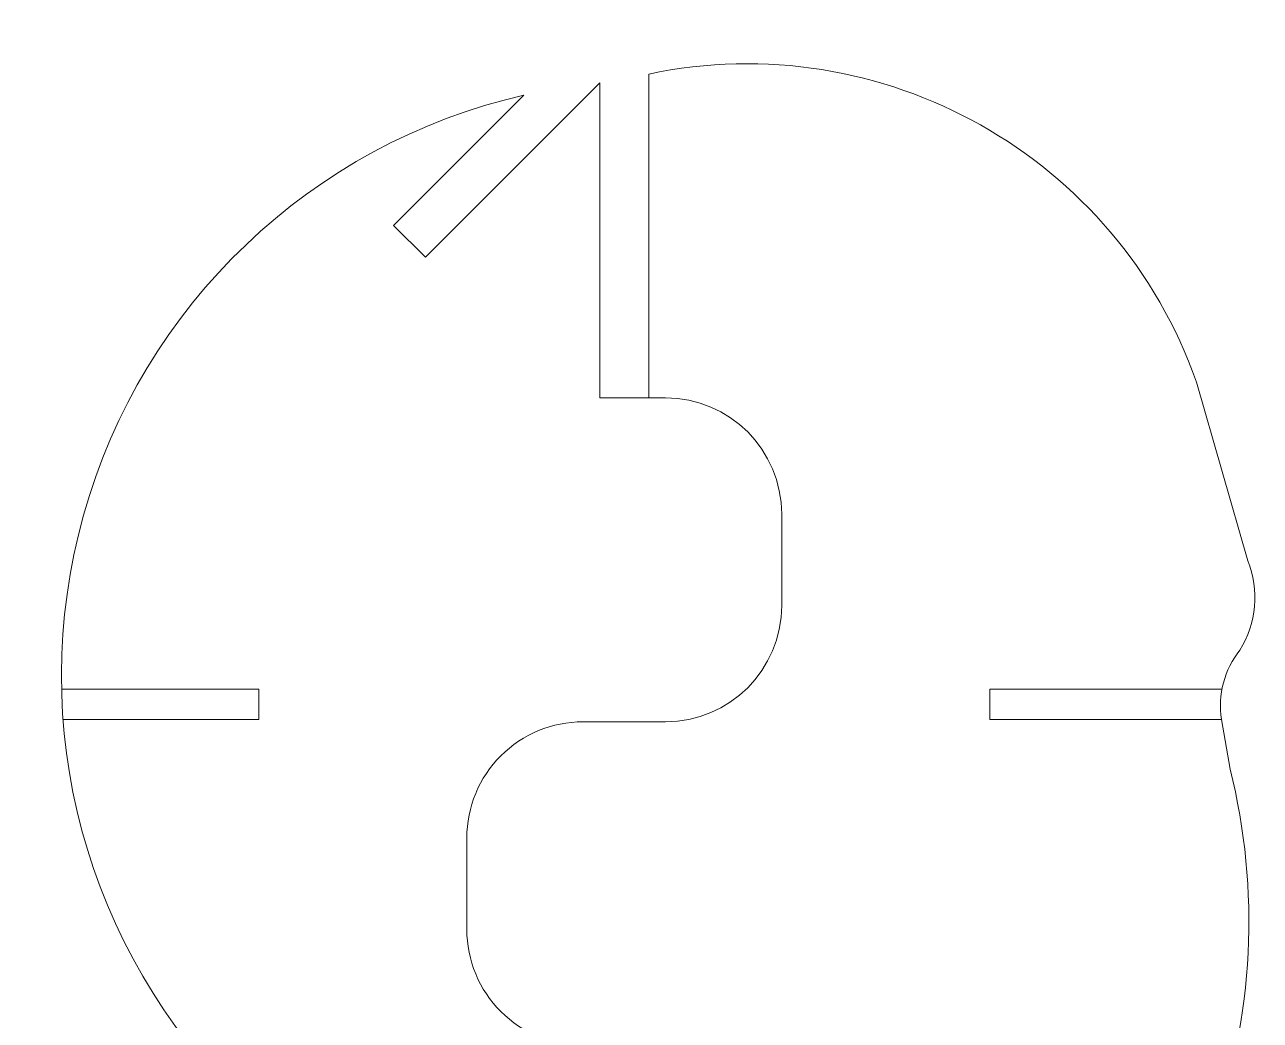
# Model space of a CAD drawing. Header units: millimetres. Extents: x 570 to 650.8, y -8.3 to 42.9.
# Drawn here: x 580.57 to 586.72, y 37.18 to 42.14 of the extents above; entities that cross this region are included whole.
import ezdxf

# ---------------------------------------------------------------- set-up
doc = ezdxf.new("R2010")
doc.units = ezdxf.units.MM
doc.header["$MEASUREMENT"] = 0
doc.layers.add('Layer 1', color=7, linetype='Continuous')

msp = doc.modelspace()

# ---------------------------------------------------------------- linework, layer by layer
at = {"layer": 'Layer 1', "color": 4, "lineweight": 9}
for points in [[(586.40317, 40.36148), (586.00761, 41.48533), (584.84036, 42.14184), (583.67456, 41.89619)], [(583.67457, 41.89621), (583.67457, 41.89621), (583.67457, 40.28238), (583.67457, 40.28238)], [(583.67457, 41.89621), (583.67457, 41.89621), (583.67457, 40.28238), (583.67457, 40.28238)], [(583.67457, 41.89621), (583.67457, 41.89621), (583.67457, 40.28238), (583.67457, 40.28238)], [(583.67457, 41.89621), (583.67457, 41.89621), (583.67457, 40.28238), (583.67457, 40.28238)], [(583.67457, 41.89621), (583.67457, 41.89621), (583.67457, 40.28238), (583.67457, 40.28238)], [(583.67457, 41.89621), (583.67457, 41.89621), (583.67457, 40.28238), (583.67457, 40.28238)], [(583.67457, 41.89621), (583.67457, 41.89621), (583.67457, 40.28238), (583.67457, 40.28238)], [(583.67457, 41.89621), (583.67457, 41.89621), (583.67457, 40.28238), (583.67457, 40.28238)], [(583.67457, 41.89621), (583.67457, 41.89621), (583.67457, 40.28238), (583.67457, 40.28238)], [(583.67457, 41.89621), (583.67457, 41.89621), (583.67457, 40.28238), (583.67457, 40.28238)], [(583.67457, 41.89621), (583.67457, 41.89621), (583.67457, 40.28238), (583.67457, 40.28238)], [(583.67457, 41.89621), (583.67457, 41.89621), (583.67457, 40.28238), (583.67457, 40.28238)], [(583.67457, 41.89621), (583.67457, 41.89621), (583.67457, 40.28238), (583.67457, 40.28238)], [(583.67457, 41.89621), (583.67457, 41.89621), (583.67457, 40.28238), (583.67457, 40.28238)], [(583.67457, 41.89621), (583.67457, 41.89621), (583.67457, 40.28238), (583.67457, 40.28238)], [(583.67457, 41.89621), (583.67457, 41.89621), (583.67457, 40.28238), (583.67457, 40.28238)], [(583.67457, 41.89621), (583.67457, 41.89621), (583.67457, 40.28238), (583.67457, 40.28238)], [(583.67457, 41.89621), (583.67457, 41.89621), (583.67457, 40.28238), (583.67457, 40.28238)], [(583.67457, 41.89621), (583.67457, 41.89621), (583.67457, 40.28238), (583.67457, 40.28238)], [(583.67457, 41.89621), (583.67457, 41.89621), (583.67457, 40.28238), (583.67457, 40.28238)], [(583.67457, 41.89621), (583.67457, 41.89621), (583.67457, 40.28238), (583.67457, 40.28238)], [(583.43137, 41.85249), (583.43137, 41.85249), (582.56264, 40.98378), (582.56264, 40.98378)], [(583.43137, 41.85249), (583.43137, 41.85249), (582.56264, 40.98378), (582.56264, 40.98378)], [(583.43137, 41.85249), (583.43137, 41.85249), (582.56264, 40.98378), (582.56264, 40.98378)], [(583.43137, 41.85249), (583.43137, 41.85249), (582.56264, 40.98378), (582.56264, 40.98378)], [(583.43137, 41.85249), (583.43137, 41.85249), (582.56264, 40.98378), (582.56264, 40.98378)], [(583.43137, 41.85249), (583.43137, 41.85249), (582.56264, 40.98378), (582.56264, 40.98378)], [(583.43137, 41.85249), (583.43137, 41.85249), (582.56264, 40.98378), (582.56264, 40.98378)], [(583.43137, 41.85249), (583.43137, 41.85249), (582.56264, 40.98378), (582.56264, 40.98378)], [(583.43137, 41.85249), (583.43137, 41.85249), (582.56264, 40.98378), (582.56264, 40.98378)], [(583.43137, 41.85249), (583.43137, 41.85249), (582.56264, 40.98378), (582.56264, 40.98378)], [(583.43137, 41.85249), (583.43137, 41.85249), (582.56264, 40.98378), (582.56264, 40.98378)], [(583.43137, 41.85249), (583.43137, 41.85249), (582.56264, 40.98378), (582.56264, 40.98378)], [(583.43137, 41.85249), (583.43137, 41.85249), (582.56264, 40.98378), (582.56264, 40.98378)], [(583.43137, 41.85249), (583.43137, 41.85249), (582.56264, 40.98378), (582.56264, 40.98378)], [(583.43137, 41.85249), (583.43137, 41.85249), (582.56264, 40.98378), (582.56264, 40.98378)], [(583.43137, 41.85249), (583.43137, 41.85249), (582.56264, 40.98378), (582.56264, 40.98378)], [(583.43137, 41.85249), (583.43137, 41.85249), (582.56264, 40.98378), (582.56264, 40.98378)], [(583.43137, 41.85249), (583.43137, 41.85249), (582.56264, 40.98378), (582.56264, 40.98378)], [(583.43137, 41.85249), (583.43137, 41.85249), (582.56264, 40.98378), (582.56264, 40.98378)], [(583.43137, 41.85249), (583.43137, 41.85249), (582.56264, 40.98378), (582.56264, 40.98378)], [(583.43137, 41.85249), (583.43137, 41.85249), (582.56264, 40.98378), (582.56264, 40.98378)], [(583.43137, 41.85249), (583.43137, 41.85249), (583.43137, 40.28238), (583.43137, 40.28238)], [(583.43137, 41.85249), (583.43137, 41.85249), (583.43137, 40.28238), (583.43137, 40.28238)], [(583.43137, 41.85249), (583.43137, 41.85249), (583.43137, 40.28238), (583.43137, 40.28238)], [(583.43137, 41.85249), (583.43137, 41.85249), (583.43137, 40.28238), (583.43137, 40.28238)], [(583.43137, 41.85249), (583.43137, 41.85249), (583.43137, 40.28238), (583.43137, 40.28238)], [(583.43137, 41.85249), (583.43137, 41.85249), (583.43137, 40.28238), (583.43137, 40.28238)], [(583.43137, 41.85249), (583.43137, 41.85249), (583.43137, 40.28238), (583.43137, 40.28238)], [(583.43137, 41.85249), (583.43137, 41.85249), (583.43137, 40.28238), (583.43137, 40.28238)], [(583.43137, 41.85249), (583.43137, 41.85249), (583.43137, 40.28238), (583.43137, 40.28238)], [(583.43137, 41.85249), (583.43137, 41.85249), (583.43137, 40.28238), (583.43137, 40.28238)], [(583.43137, 41.85249), (583.43137, 41.85249), (583.43137, 40.28238), (583.43137, 40.28238)], [(583.43137, 41.85249), (583.43137, 41.85249), (583.43137, 40.28238), (583.43137, 40.28238)], [(583.43137, 41.85249), (583.43137, 41.85249), (583.43137, 40.28238), (583.43137, 40.28238)], [(583.43137, 41.85249), (583.43137, 41.85249), (583.43137, 40.28238), (583.43137, 40.28238)], [(583.43137, 41.85249), (583.43137, 41.85249), (583.43137, 40.28238), (583.43137, 40.28238)], [(583.43137, 41.85249), (583.43137, 41.85249), (583.43137, 40.28238), (583.43137, 40.28238)], [(583.43137, 41.85249), (583.43137, 41.85249), (583.43137, 40.28238), (583.43137, 40.28238)], [(583.43137, 41.85249), (583.43137, 41.85249), (583.43137, 40.28238), (583.43137, 40.28238)], [(583.43137, 41.85249), (583.43137, 41.85249), (583.43137, 40.28238), (583.43137, 40.28238)], [(583.43137, 41.85249), (583.43137, 41.85249), (583.43137, 40.28238), (583.43137, 40.28238)], [(583.43137, 41.85249), (583.43137, 41.85249), (583.43137, 40.28238), (583.43137, 40.28238)], [(582.40407, 41.14233), (582.40407, 41.14233), (583.05274, 41.79103), (583.05274, 41.79103)], [(582.40407, 41.14233), (582.40407, 41.14233), (583.05274, 41.79103), (583.05274, 41.79103)], [(582.40407, 41.14233), (582.40407, 41.14233), (583.05274, 41.79103), (583.05274, 41.79103)], [(582.40407, 41.14233), (582.40407, 41.14233), (583.05274, 41.79103), (583.05274, 41.79103)], [(582.40407, 41.14233), (582.40407, 41.14233), (583.05274, 41.79103), (583.05274, 41.79103)], [(582.40407, 41.14233), (582.40407, 41.14233), (583.05274, 41.79103), (583.05274, 41.79103)], [(582.40407, 41.14233), (582.40407, 41.14233), (583.05274, 41.79103), (583.05274, 41.79103)], [(582.40407, 41.14233), (582.40407, 41.14233), (583.05274, 41.79103), (583.05274, 41.79103)], [(582.40407, 41.14233), (582.40407, 41.14233), (583.05274, 41.79103), (583.05274, 41.79103)], [(582.40407, 41.14233), (582.40407, 41.14233), (583.05274, 41.79103), (583.05274, 41.79103)], [(582.40407, 41.14233), (582.40407, 41.14233), (583.05274, 41.79103), (583.05274, 41.79103)], [(582.40407, 41.14233), (582.40407, 41.14233), (583.05274, 41.79103), (583.05274, 41.79103)], [(582.40407, 41.14233), (582.40407, 41.14233), (583.05274, 41.79103), (583.05274, 41.79103)], [(582.40407, 41.14233), (582.40407, 41.14233), (583.05274, 41.79103), (583.05274, 41.79103)], [(582.40407, 41.14233), (582.40407, 41.14233), (583.05274, 41.79103), (583.05274, 41.79103)], [(582.40407, 41.14233), (582.40407, 41.14233), (583.05274, 41.79103), (583.05274, 41.79103)], [(582.40407, 41.14233), (582.40407, 41.14233), (583.05274, 41.79103), (583.05274, 41.79103)], [(582.40407, 41.14233), (582.40407, 41.14233), (583.05274, 41.79103), (583.05274, 41.79103)], [(582.40407, 41.14233), (582.40407, 41.14233), (583.05274, 41.79103), (583.05274, 41.79103)], [(582.40407, 41.14233), (582.40407, 41.14233), (583.05274, 41.79103), (583.05274, 41.79103)], [(582.40407, 41.14233), (582.40407, 41.14233), (583.05274, 41.79103), (583.05274, 41.79103)], [(583.67457, 41.59519), (583.67457, 41.59519), (583.67457, 40.28238), (583.67457, 40.28238)], [(583.67457, 41.59519), (583.67457, 41.59519), (583.67457, 40.28238), (583.67457, 40.28238)], [(583.67457, 41.59519), (583.67457, 41.59519), (583.67457, 40.28238), (583.67457, 40.28238)], [(583.67457, 41.59519), (583.67457, 41.59519), (583.67457, 40.28238), (583.67457, 40.28238)], [(583.67457, 41.59519), (583.67457, 41.59519), (583.67457, 40.28238), (583.67457, 40.28238)], [(583.67457, 41.59519), (583.67457, 41.59519), (583.67457, 40.28238), (583.67457, 40.28238)], [(583.67457, 41.59519), (583.67457, 41.59519), (583.67457, 40.28238), (583.67457, 40.28238)], [(583.67457, 41.59519), (583.67457, 41.59519), (583.67457, 40.28238), (583.67457, 40.28238)], [(583.67457, 41.59519), (583.67457, 41.59519), (583.67457, 40.28238), (583.67457, 40.28238)], [(583.67457, 41.59519), (583.67457, 41.59519), (583.67457, 40.28238), (583.67457, 40.28238)], [(583.67457, 41.59519), (583.67457, 41.59519), (583.67457, 40.28238), (583.67457, 40.28238)], [(583.67457, 41.59519), (583.67457, 41.59519), (583.67457, 40.28238), (583.67457, 40.28238)], [(583.67457, 41.59519), (583.67457, 41.59519), (583.67457, 40.28238), (583.67457, 40.28238)], [(583.67457, 41.59519), (583.67457, 41.59519), (583.67457, 40.28238), (583.67457, 40.28238)], [(583.67457, 41.59519), (583.67457, 41.59519), (583.67457, 40.28238), (583.67457, 40.28238)], [(583.67457, 41.59519), (583.67457, 41.59519), (583.67457, 40.28238), (583.67457, 40.28238)], [(583.67457, 41.59519), (583.67457, 41.59519), (583.67457, 40.28238), (583.67457, 40.28238)], [(583.67457, 41.59519), (583.67457, 41.59519), (583.67457, 40.28238), (583.67457, 40.28238)], [(583.67457, 41.59519), (583.67457, 41.59519), (583.67457, 40.28238), (583.67457, 40.28238)], [(583.67457, 41.59519), (583.67457, 41.59519), (583.67457, 40.28238), (583.67457, 40.28238)], [(583.67457, 41.59519), (583.67457, 41.59519), (583.67457, 40.28238), (583.67457, 40.28238)], [(582.56264, 40.98378), (582.56264, 40.98378), (582.40407, 41.14233), (582.40407, 41.14233)], [(582.56264, 40.98378), (582.56264, 40.98378), (582.40407, 41.14233), (582.40407, 41.14233)], [(582.56264, 40.98378), (582.56264, 40.98378), (582.40407, 41.14233), (582.40407, 41.14233)], [(582.56264, 40.98378), (582.56264, 40.98378), (582.40407, 41.14233), (582.40407, 41.14233)], [(582.56264, 40.98378), (582.56264, 40.98378), (582.40407, 41.14233), (582.40407, 41.14233)], [(582.56264, 40.98378), (582.56264, 40.98378), (582.40407, 41.14233), (582.40407, 41.14233)], [(582.56264, 40.98378), (582.56264, 40.98378), (582.40407, 41.14233), (582.40407, 41.14233)], [(582.56264, 40.98378), (582.56264, 40.98378), (582.40407, 41.14233), (582.40407, 41.14233)], [(582.56264, 40.98378), (582.56264, 40.98378), (582.40407, 41.14233), (582.40407, 41.14233)], [(582.56264, 40.98378), (582.56264, 40.98378), (582.40407, 41.14233), (582.40407, 41.14233)], [(582.56264, 40.98378), (582.56264, 40.98378), (582.40407, 41.14233), (582.40407, 41.14233)], [(582.56264, 40.98378), (582.56264, 40.98378), (582.40407, 41.14233), (582.40407, 41.14233)], [(582.56264, 40.98378), (582.56264, 40.98378), (582.40407, 41.14233), (582.40407, 41.14233)], [(582.56264, 40.98378), (582.56264, 40.98378), (582.40407, 41.14233), (582.40407, 41.14233)], [(582.56264, 40.98378), (582.56264, 40.98378), (582.40407, 41.14233), (582.40407, 41.14233)], [(582.56264, 40.98378), (582.56264, 40.98378), (582.40407, 41.14233), (582.40407, 41.14233)], [(582.56264, 40.98378), (582.56264, 40.98378), (582.40407, 41.14233), (582.40407, 41.14233)], [(582.56264, 40.98378), (582.56264, 40.98378), (582.40407, 41.14233), (582.40407, 41.14233)], [(582.56264, 40.98378), (582.56264, 40.98378), (582.40407, 41.14233), (582.40407, 41.14233)], [(582.56264, 40.98378), (582.56264, 40.98378), (582.40407, 41.14233), (582.40407, 41.14233)], [(582.56264, 40.98378), (582.56264, 40.98378), (582.40407, 41.14233), (582.40407, 41.14233)], [(586.65932, 39.47137), (586.65932, 39.47137), (586.40317, 40.36148), (586.40317, 40.36148)], [(586.65932, 39.47137), (586.65932, 39.47137), (586.40317, 40.36148), (586.40317, 40.36148)], [(586.65932, 39.47137), (586.65932, 39.47137), (586.40317, 40.36148), (586.40317, 40.36148)], [(586.65932, 39.47137), (586.65932, 39.47137), (586.40317, 40.36148), (586.40317, 40.36148)], [(586.65932, 39.47137), (586.65932, 39.47137), (586.40317, 40.36148), (586.40317, 40.36148)], [(586.65932, 39.47137), (586.65932, 39.47137), (586.40317, 40.36148), (586.40317, 40.36148)], [(586.65932, 39.47137), (586.65932, 39.47137), (586.40317, 40.36148), (586.40317, 40.36148)], [(586.65932, 39.47137), (586.65932, 39.47137), (586.40317, 40.36148), (586.40317, 40.36148)], [(586.65932, 39.47137), (586.65932, 39.47137), (586.40317, 40.36148), (586.40317, 40.36148)], [(586.65932, 39.47137), (586.65932, 39.47137), (586.40317, 40.36148), (586.40317, 40.36148)], [(586.65932, 39.47137), (586.65932, 39.47137), (586.40317, 40.36148), (586.40317, 40.36148)], [(586.65932, 39.47137), (586.65932, 39.47137), (586.40317, 40.36148), (586.40317, 40.36148)], [(586.65932, 39.47137), (586.65932, 39.47137), (586.40317, 40.36148), (586.40317, 40.36148)], [(586.65932, 39.47137), (586.65932, 39.47137), (586.40317, 40.36148), (586.40317, 40.36148)], [(586.65932, 39.47137), (586.65932, 39.47137), (586.40317, 40.36148), (586.40317, 40.36148)], [(586.65932, 39.47137), (586.65932, 39.47137), (586.40317, 40.36148), (586.40317, 40.36148)], [(586.65932, 39.47137), (586.65932, 39.47137), (586.40317, 40.36148), (586.40317, 40.36148)], [(586.65932, 39.47137), (586.65932, 39.47137), (586.40317, 40.36148), (586.40317, 40.36148)], [(586.65932, 39.47137), (586.65932, 39.47137), (586.40317, 40.36148), (586.40317, 40.36148)], [(586.65932, 39.47137), (586.65932, 39.47137), (586.40317, 40.36148), (586.40317, 40.36148)], [(586.65932, 39.47137), (586.65932, 39.47137), (586.40317, 40.36148), (586.40317, 40.36148)], [(583.43137, 40.28238), (583.43137, 40.28238), (583.74688, 40.28238), (583.74688, 40.28238)], [(583.43137, 40.28238), (583.43137, 40.28238), (583.74688, 40.28238), (583.74688, 40.28238)], [(583.43137, 40.28238), (583.43137, 40.28238), (583.74688, 40.28238), (583.74688, 40.28238)], [(583.43137, 40.28238), (583.43137, 40.28238), (583.74688, 40.28238), (583.74688, 40.28238)], [(583.43137, 40.28238), (583.43137, 40.28238), (583.74688, 40.28238), (583.74688, 40.28238)], [(583.43137, 40.28238), (583.43137, 40.28238), (583.74688, 40.28238), (583.74688, 40.28238)], [(583.43137, 40.28238), (583.43137, 40.28238), (583.74688, 40.28238), (583.74688, 40.28238)], [(583.43137, 40.28238), (583.43137, 40.28238), (583.74688, 40.28238), (583.74688, 40.28238)], [(583.43137, 40.28238), (583.43137, 40.28238), (583.74688, 40.28238), (583.74688, 40.28238)], [(583.43137, 40.28238), (583.43137, 40.28238), (583.74688, 40.28238), (583.74688, 40.28238)], [(583.43137, 40.28238), (583.43137, 40.28238), (583.74688, 40.28238), (583.74688, 40.28238)], [(583.43137, 40.28238), (583.43137, 40.28238), (583.74688, 40.28238), (583.74688, 40.28238)], [(583.43137, 40.28238), (583.43137, 40.28238), (583.74688, 40.28238), (583.74688, 40.28238)], [(583.43137, 40.28238), (583.43137, 40.28238), (583.74688, 40.28238), (583.74688, 40.28238)], [(583.43137, 40.28238), (583.43137, 40.28238), (583.74688, 40.28238), (583.74688, 40.28238)], [(583.43137, 40.28238), (583.43137, 40.28238), (583.74688, 40.28238), (583.74688, 40.28238)], [(583.43137, 40.28238), (583.43137, 40.28238), (583.74688, 40.28238), (583.74688, 40.28238)], [(583.43137, 40.28238), (583.43137, 40.28238), (583.74688, 40.28238), (583.74688, 40.28238)], [(583.43137, 40.28238), (583.43137, 40.28238), (583.74688, 40.28238), (583.74688, 40.28238)], [(583.43137, 40.28238), (583.43137, 40.28238), (583.74688, 40.28238), (583.74688, 40.28238)], [(583.43137, 40.28238), (583.43137, 40.28238), (583.74688, 40.28238), (583.74688, 40.28238)], [(583.74688, 40.28238), (583.74688, 40.28238), (583.75862, 40.28238), (583.75862, 40.28238)], [(583.74688, 40.28238), (583.74688, 40.28238), (583.75862, 40.28238), (583.75862, 40.28238)], [(583.74688, 40.28238), (583.74688, 40.28238), (583.75862, 40.28238), (583.75862, 40.28238)], [(583.74688, 40.28238), (583.74688, 40.28238), (583.75862, 40.28238), (583.75862, 40.28238)], [(583.74688, 40.28238), (583.74688, 40.28238), (583.75862, 40.28238), (583.75862, 40.28238)], [(583.74688, 40.28238), (583.74688, 40.28238), (583.75862, 40.28238), (583.75862, 40.28238)], [(583.74688, 40.28238), (583.74688, 40.28238), (583.75862, 40.28238), (583.75862, 40.28238)], [(583.74688, 40.28238), (583.74688, 40.28238), (583.75862, 40.28238), (583.75862, 40.28238)], [(583.74688, 40.28238), (583.74688, 40.28238), (583.75862, 40.28238), (583.75862, 40.28238)], [(583.74688, 40.28238), (583.74688, 40.28238), (583.75862, 40.28238), (583.75862, 40.28238)], [(583.74688, 40.28238), (583.74688, 40.28238), (583.75862, 40.28238), (583.75862, 40.28238)], [(583.74688, 40.28238), (583.74688, 40.28238), (583.75862, 40.28238), (583.75862, 40.28238)], [(583.74688, 40.28238), (583.74688, 40.28238), (583.75862, 40.28238), (583.75862, 40.28238)], [(583.74688, 40.28238), (583.74688, 40.28238), (583.75862, 40.28238), (583.75862, 40.28238)], [(583.74688, 40.28238), (583.74688, 40.28238), (583.75862, 40.28238), (583.75862, 40.28238)], [(583.74688, 40.28238), (583.74688, 40.28238), (583.75862, 40.28238), (583.75862, 40.28238)], [(583.74688, 40.28238), (583.74688, 40.28238), (583.75862, 40.28238), (583.75862, 40.28238)], [(583.74688, 40.28238), (583.74688, 40.28238), (583.75862, 40.28238), (583.75862, 40.28238)], [(583.74688, 40.28238), (583.74688, 40.28238), (583.75862, 40.28238), (583.75862, 40.28238)], [(583.74688, 40.28238), (583.74688, 40.28238), (583.75862, 40.28238), (583.75862, 40.28238)], [(583.74688, 40.28238), (583.74688, 40.28238), (583.75862, 40.28238), (583.75862, 40.28238)], [(584.33716, 39.70379), (584.33716, 40.02332), (584.07813, 40.28233), (583.75861, 40.28238)], [(584.33716, 39.70379), (584.33716, 39.70379), (584.33716, 39.24783), (584.33716, 39.24783)], [(584.33716, 39.70379), (584.33716, 39.70379), (584.33716, 39.24783), (584.33716, 39.24783)], [(584.33716, 39.70379), (584.33716, 39.70379), (584.33716, 39.24783), (584.33716, 39.24783)], [(584.33716, 39.70379), (584.33716, 39.70379), (584.33716, 39.24783), (584.33716, 39.24783)], [(584.33716, 39.70379), (584.33716, 39.70379), (584.33716, 39.24783), (584.33716, 39.24783)], [(584.33716, 39.70379), (584.33716, 39.70379), (584.33716, 39.24783), (584.33716, 39.24783)], [(584.33716, 39.70379), (584.33716, 39.70379), (584.33716, 39.24783), (584.33716, 39.24783)], [(584.33716, 39.70379), (584.33716, 39.70379), (584.33716, 39.24783), (584.33716, 39.24783)], [(584.33716, 39.70379), (584.33716, 39.70379), (584.33716, 39.24783), (584.33716, 39.24783)], [(584.33716, 39.70379), (584.33716, 39.70379), (584.33716, 39.24783), (584.33716, 39.24783)], [(584.33716, 39.70379), (584.33716, 39.70379), (584.33716, 39.24783), (584.33716, 39.24783)], [(584.33716, 39.70379), (584.33716, 39.70379), (584.33716, 39.24783), (584.33716, 39.24783)], [(584.33716, 39.70379), (584.33716, 39.70379), (584.33716, 39.24783), (584.33716, 39.24783)], [(584.33716, 39.70379), (584.33716, 39.70379), (584.33716, 39.24783), (584.33716, 39.24783)], [(584.33716, 39.70379), (584.33716, 39.70379), (584.33716, 39.24783), (584.33716, 39.24783)], [(584.33716, 39.70379), (584.33716, 39.70379), (584.33716, 39.24783), (584.33716, 39.24783)], [(584.33716, 39.70379), (584.33716, 39.70379), (584.33716, 39.24783), (584.33716, 39.24783)], [(584.33716, 39.70379), (584.33716, 39.70379), (584.33716, 39.24783), (584.33716, 39.24783)], [(584.33716, 39.70379), (584.33716, 39.70379), (584.33716, 39.24783), (584.33716, 39.24783)], [(584.33716, 39.70379), (584.33716, 39.70379), (584.33716, 39.24783), (584.33716, 39.24783)], [(584.33716, 39.70379), (584.33716, 39.70379), (584.33716, 39.24783), (584.33716, 39.24783)], [(586.62026, 39.02627), (586.70338, 39.15997), (586.71788, 39.32522), (586.65932, 39.47134)], [(583.75862, 38.66921), (584.07813, 38.66923), (584.33716, 38.92826), (584.33716, 39.24782)], [(586.62026, 39.02627), (586.54224, 38.92897), (586.50864, 38.80336), (586.52761, 38.68008)], [(581.73217, 38.83093), (581.73217, 38.83093), (580.74989, 38.83093), (580.74989, 38.83093)], [(581.73217, 38.83093), (581.73217, 38.83093), (580.74989, 38.83093), (580.74989, 38.83093)], [(581.73217, 38.83093), (581.73217, 38.83093), (580.74989, 38.83093), (580.74989, 38.83093)], [(581.73217, 38.83093), (581.73217, 38.83093), (580.74989, 38.83093), (580.74989, 38.83093)], [(581.73217, 38.83093), (581.73217, 38.83093), (580.74989, 38.83093), (580.74989, 38.83093)], [(581.73217, 38.83093), (581.73217, 38.83093), (580.74989, 38.83093), (580.74989, 38.83093)], [(581.73217, 38.83093), (581.73217, 38.83093), (580.74989, 38.83093), (580.74989, 38.83093)], [(581.73217, 38.83093), (581.73217, 38.83093), (580.74989, 38.83093), (580.74989, 38.83093)], [(581.73217, 38.83093), (581.73217, 38.83093), (580.74989, 38.83093), (580.74989, 38.83093)], [(581.73217, 38.83093), (581.73217, 38.83093), (580.74989, 38.83093), (580.74989, 38.83093)], [(581.73217, 38.83093), (581.73217, 38.83093), (580.74989, 38.83093), (580.74989, 38.83093)], [(581.73217, 38.83093), (581.73217, 38.83093), (580.74989, 38.83093), (580.74989, 38.83093)], [(581.73217, 38.83093), (581.73217, 38.83093), (580.74989, 38.83093), (580.74989, 38.83093)], [(581.73217, 38.83093), (581.73217, 38.83093), (580.74989, 38.83093), (580.74989, 38.83093)], [(581.73217, 38.83093), (581.73217, 38.83093), (580.74989, 38.83093), (580.74989, 38.83093)], [(581.73217, 38.83093), (581.73217, 38.83093), (580.74989, 38.83093), (580.74989, 38.83093)], [(581.73217, 38.83093), (581.73217, 38.83093), (580.74989, 38.83093), (580.74989, 38.83093)], [(581.73217, 38.83093), (581.73217, 38.83093), (580.74989, 38.83093), (580.74989, 38.83093)], [(581.73217, 38.83093), (581.73217, 38.83093), (580.74989, 38.83093), (580.74989, 38.83093)], [(581.73217, 38.83093), (581.73217, 38.83093), (580.74989, 38.83093), (580.74989, 38.83093)], [(581.73217, 38.83093), (581.73217, 38.83093), (580.74989, 38.83093), (580.74989, 38.83093)], [(581.73217, 38.68012), (581.73217, 38.68012), (581.73217, 38.83093), (581.73217, 38.83093)], [(581.73217, 38.68012), (581.73217, 38.68012), (581.73217, 38.83093), (581.73217, 38.83093)], [(581.73217, 38.68012), (581.73217, 38.68012), (581.73217, 38.83093), (581.73217, 38.83093)], [(581.73217, 38.68012), (581.73217, 38.68012), (581.73217, 38.83093), (581.73217, 38.83093)], [(581.73217, 38.68012), (581.73217, 38.68012), (581.73217, 38.83093), (581.73217, 38.83093)], [(581.73217, 38.68012), (581.73217, 38.68012), (581.73217, 38.83093), (581.73217, 38.83093)], [(581.73217, 38.68012), (581.73217, 38.68012), (581.73217, 38.83093), (581.73217, 38.83093)], [(581.73217, 38.68012), (581.73217, 38.68012), (581.73217, 38.83093), (581.73217, 38.83093)], [(581.73217, 38.68012), (581.73217, 38.68012), (581.73217, 38.83093), (581.73217, 38.83093)], [(581.73217, 38.68012), (581.73217, 38.68012), (581.73217, 38.83093), (581.73217, 38.83093)], [(581.73217, 38.68012), (581.73217, 38.68012), (581.73217, 38.83093), (581.73217, 38.83093)], [(581.73217, 38.68012), (581.73217, 38.68012), (581.73217, 38.83093), (581.73217, 38.83093)], [(581.73217, 38.68012), (581.73217, 38.68012), (581.73217, 38.83093), (581.73217, 38.83093)], [(581.73217, 38.68012), (581.73217, 38.68012), (581.73217, 38.83093), (581.73217, 38.83093)], [(581.73217, 38.68012), (581.73217, 38.68012), (581.73217, 38.83093), (581.73217, 38.83093)], [(581.73217, 38.68012), (581.73217, 38.68012), (581.73217, 38.83093), (581.73217, 38.83093)], [(581.73217, 38.68012), (581.73217, 38.68012), (581.73217, 38.83093), (581.73217, 38.83093)], [(581.73217, 38.68012), (581.73217, 38.68012), (581.73217, 38.83093), (581.73217, 38.83093)], [(581.73217, 38.68012), (581.73217, 38.68012), (581.73217, 38.83093), (581.73217, 38.83093)], [(581.73217, 38.68012), (581.73217, 38.68012), (581.73217, 38.83093), (581.73217, 38.83093)], [(581.73217, 38.68012), (581.73217, 38.68012), (581.73217, 38.83093), (581.73217, 38.83093)], [(585.37371, 38.68012), (585.37371, 38.68012), (585.37371, 38.83093), (585.37371, 38.83093)], [(585.37371, 38.68012), (585.37371, 38.68012), (585.37371, 38.83093), (585.37371, 38.83093)], [(585.37371, 38.68012), (585.37371, 38.68012), (585.37371, 38.83093), (585.37371, 38.83093)], [(585.37371, 38.68012), (585.37371, 38.68012), (585.37371, 38.83093), (585.37371, 38.83093)], [(585.37371, 38.68012), (585.37371, 38.68012), (585.37371, 38.83093), (585.37371, 38.83093)], [(585.37371, 38.68012), (585.37371, 38.68012), (585.37371, 38.83093), (585.37371, 38.83093)], [(585.37371, 38.68012), (585.37371, 38.68012), (585.37371, 38.83093), (585.37371, 38.83093)], [(585.37371, 38.68012), (585.37371, 38.68012), (585.37371, 38.83093), (585.37371, 38.83093)], [(585.37371, 38.68012), (585.37371, 38.68012), (585.37371, 38.83093), (585.37371, 38.83093)], [(585.37371, 38.68012), (585.37371, 38.68012), (585.37371, 38.83093), (585.37371, 38.83093)], [(585.37371, 38.68012), (585.37371, 38.68012), (585.37371, 38.83093), (585.37371, 38.83093)], [(585.37371, 38.68012), (585.37371, 38.68012), (585.37371, 38.83093), (585.37371, 38.83093)], [(585.37371, 38.68012), (585.37371, 38.68012), (585.37371, 38.83093), (585.37371, 38.83093)], [(585.37371, 38.68012), (585.37371, 38.68012), (585.37371, 38.83093), (585.37371, 38.83093)], [(585.37371, 38.68012), (585.37371, 38.68012), (585.37371, 38.83093), (585.37371, 38.83093)], [(585.37371, 38.68012), (585.37371, 38.68012), (585.37371, 38.83093), (585.37371, 38.83093)], [(585.37371, 38.68012), (585.37371, 38.68012), (585.37371, 38.83093), (585.37371, 38.83093)], [(585.37371, 38.68012), (585.37371, 38.68012), (585.37371, 38.83093), (585.37371, 38.83093)], [(585.37371, 38.68012), (585.37371, 38.68012), (585.37371, 38.83093), (585.37371, 38.83093)], [(585.37371, 38.68012), (585.37371, 38.68012), (585.37371, 38.83093), (585.37371, 38.83093)], [(585.37371, 38.68012), (585.37371, 38.68012), (585.37371, 38.83093), (585.37371, 38.83093)], [(585.37371, 38.83093), (585.37371, 38.83093), (586.53026, 38.83093), (586.53026, 38.83093)], [(585.37371, 38.83093), (585.37371, 38.83093), (586.53026, 38.83093), (586.53026, 38.83093)], [(585.37371, 38.83093), (585.37371, 38.83093), (586.53026, 38.83093), (586.53026, 38.83093)], [(585.37371, 38.83093), (585.37371, 38.83093), (586.53026, 38.83093), (586.53026, 38.83093)], [(585.37371, 38.83093), (585.37371, 38.83093), (586.53026, 38.83093), (586.53026, 38.83093)], [(585.37371, 38.83093), (585.37371, 38.83093), (586.53026, 38.83093), (586.53026, 38.83093)], [(585.37371, 38.83093), (585.37371, 38.83093), (586.53026, 38.83093), (586.53026, 38.83093)], [(585.37371, 38.83093), (585.37371, 38.83093), (586.53026, 38.83093), (586.53026, 38.83093)], [(585.37371, 38.83093), (585.37371, 38.83093), (586.53026, 38.83093), (586.53026, 38.83093)], [(585.37371, 38.83093), (585.37371, 38.83093), (586.53026, 38.83093), (586.53026, 38.83093)], [(585.37371, 38.83093), (585.37371, 38.83093), (586.53026, 38.83093), (586.53026, 38.83093)], [(585.37371, 38.83093), (585.37371, 38.83093), (586.53026, 38.83093), (586.53026, 38.83093)], [(585.37371, 38.83093), (585.37371, 38.83093), (586.53026, 38.83093), (586.53026, 38.83093)], [(585.37371, 38.83093), (585.37371, 38.83093), (586.53026, 38.83093), (586.53026, 38.83093)], [(585.37371, 38.83093), (585.37371, 38.83093), (586.53026, 38.83093), (586.53026, 38.83093)], [(585.37371, 38.83093), (585.37371, 38.83093), (586.53026, 38.83093), (586.53026, 38.83093)], [(585.37371, 38.83093), (585.37371, 38.83093), (586.53026, 38.83093), (586.53026, 38.83093)], [(585.37371, 38.83093), (585.37371, 38.83093), (586.53026, 38.83093), (586.53026, 38.83093)], [(585.37371, 38.83093), (585.37371, 38.83093), (586.53026, 38.83093), (586.53026, 38.83093)], [(585.37371, 38.83093), (585.37371, 38.83093), (586.53026, 38.83093), (586.53026, 38.83093)], [(585.37371, 38.83093), (585.37371, 38.83093), (586.53026, 38.83093), (586.53026, 38.83093)], [(580.75713, 38.68012), (580.75713, 38.68012), (581.73217, 38.68012), (581.73217, 38.68012)], [(580.75713, 38.68012), (580.75713, 38.68012), (581.73217, 38.68012), (581.73217, 38.68012)], [(580.75713, 38.68012), (580.75713, 38.68012), (581.73217, 38.68012), (581.73217, 38.68012)], [(580.75713, 38.68012), (580.75713, 38.68012), (581.73217, 38.68012), (581.73217, 38.68012)], [(580.75713, 38.68012), (580.75713, 38.68012), (581.73217, 38.68012), (581.73217, 38.68012)], [(580.75713, 38.68012), (580.75713, 38.68012), (581.73217, 38.68012), (581.73217, 38.68012)], [(580.75713, 38.68012), (580.75713, 38.68012), (581.73217, 38.68012), (581.73217, 38.68012)], [(580.75713, 38.68012), (580.75713, 38.68012), (581.73217, 38.68012), (581.73217, 38.68012)], [(580.75713, 38.68012), (580.75713, 38.68012), (581.73217, 38.68012), (581.73217, 38.68012)], [(580.75713, 38.68012), (580.75713, 38.68012), (581.73217, 38.68012), (581.73217, 38.68012)], [(580.75713, 38.68012), (580.75713, 38.68012), (581.73217, 38.68012), (581.73217, 38.68012)], [(580.75713, 38.68012), (580.75713, 38.68012), (581.73217, 38.68012), (581.73217, 38.68012)], [(580.75713, 38.68012), (580.75713, 38.68012), (581.73217, 38.68012), (581.73217, 38.68012)], [(580.75713, 38.68012), (580.75713, 38.68012), (581.73217, 38.68012), (581.73217, 38.68012)], [(580.75713, 38.68012), (580.75713, 38.68012), (581.73217, 38.68012), (581.73217, 38.68012)], [(580.75713, 38.68012), (580.75713, 38.68012), (581.73217, 38.68012), (581.73217, 38.68012)], [(580.75713, 38.68012), (580.75713, 38.68012), (581.73217, 38.68012), (581.73217, 38.68012)], [(580.75713, 38.68012), (580.75713, 38.68012), (581.73217, 38.68012), (581.73217, 38.68012)], [(580.75713, 38.68012), (580.75713, 38.68012), (581.73217, 38.68012), (581.73217, 38.68012)], [(580.75713, 38.68012), (580.75713, 38.68012), (581.73217, 38.68012), (581.73217, 38.68012)], [(580.75713, 38.68012), (580.75713, 38.68012), (581.73217, 38.68012), (581.73217, 38.68012)], [(583.43137, 38.66921), (583.43137, 38.66921), (583.34732, 38.66921), (583.34732, 38.66921)], [(583.43137, 38.66921), (583.43137, 38.66921), (583.34732, 38.66921), (583.34732, 38.66921)], [(583.43137, 38.66921), (583.43137, 38.66921), (583.34732, 38.66921), (583.34732, 38.66921)], [(583.43137, 38.66921), (583.43137, 38.66921), (583.34732, 38.66921), (583.34732, 38.66921)], [(583.43137, 38.66921), (583.43137, 38.66921), (583.34732, 38.66921), (583.34732, 38.66921)], [(583.43137, 38.66921), (583.43137, 38.66921), (583.34732, 38.66921), (583.34732, 38.66921)], [(583.43137, 38.66921), (583.43137, 38.66921), (583.34732, 38.66921), (583.34732, 38.66921)], [(583.43137, 38.66921), (583.43137, 38.66921), (583.34732, 38.66921), (583.34732, 38.66921)], [(583.43137, 38.66921), (583.43137, 38.66921), (583.34732, 38.66921), (583.34732, 38.66921)], [(583.43137, 38.66921), (583.43137, 38.66921), (583.34732, 38.66921), (583.34732, 38.66921)], [(583.43137, 38.66921), (583.43137, 38.66921), (583.34732, 38.66921), (583.34732, 38.66921)], [(583.43137, 38.66921), (583.43137, 38.66921), (583.34732, 38.66921), (583.34732, 38.66921)], [(583.43137, 38.66921), (583.43137, 38.66921), (583.34732, 38.66921), (583.34732, 38.66921)], [(583.43137, 38.66921), (583.43137, 38.66921), (583.34732, 38.66921), (583.34732, 38.66921)], [(583.43137, 38.66921), (583.43137, 38.66921), (583.34732, 38.66921), (583.34732, 38.66921)], [(583.43137, 38.66921), (583.43137, 38.66921), (583.34732, 38.66921), (583.34732, 38.66921)], [(583.43137, 38.66921), (583.43137, 38.66921), (583.34732, 38.66921), (583.34732, 38.66921)], [(583.43137, 38.66921), (583.43137, 38.66921), (583.34732, 38.66921), (583.34732, 38.66921)], [(583.43137, 38.66921), (583.43137, 38.66921), (583.34732, 38.66921), (583.34732, 38.66921)], [(583.43137, 38.66921), (583.43137, 38.66921), (583.34732, 38.66921), (583.34732, 38.66921)], [(583.43137, 38.66921), (583.43137, 38.66921), (583.34732, 38.66921), (583.34732, 38.66921)], [(583.74688, 38.66921), (583.74688, 38.66921), (583.43137, 38.66921), (583.43137, 38.66921)], [(583.74688, 38.66921), (583.74688, 38.66921), (583.43137, 38.66921), (583.43137, 38.66921)], [(583.74688, 38.66921), (583.74688, 38.66921), (583.43137, 38.66921), (583.43137, 38.66921)], [(583.74688, 38.66921), (583.74688, 38.66921), (583.43137, 38.66921), (583.43137, 38.66921)], [(583.74688, 38.66921), (583.74688, 38.66921), (583.43137, 38.66921), (583.43137, 38.66921)], [(583.74688, 38.66921), (583.74688, 38.66921), (583.43137, 38.66921), (583.43137, 38.66921)], [(583.74688, 38.66921), (583.74688, 38.66921), (583.43137, 38.66921), (583.43137, 38.66921)], [(583.74688, 38.66921), (583.74688, 38.66921), (583.43137, 38.66921), (583.43137, 38.66921)], [(583.74688, 38.66921), (583.74688, 38.66921), (583.43137, 38.66921), (583.43137, 38.66921)], [(583.74688, 38.66921), (583.74688, 38.66921), (583.43137, 38.66921), (583.43137, 38.66921)], [(583.74688, 38.66921), (583.74688, 38.66921), (583.43137, 38.66921), (583.43137, 38.66921)], [(583.74688, 38.66921), (583.74688, 38.66921), (583.43137, 38.66921), (583.43137, 38.66921)], [(583.74688, 38.66921), (583.74688, 38.66921), (583.43137, 38.66921), (583.43137, 38.66921)], [(583.74688, 38.66921), (583.74688, 38.66921), (583.43137, 38.66921), (583.43137, 38.66921)], [(583.74688, 38.66921), (583.74688, 38.66921), (583.43137, 38.66921), (583.43137, 38.66921)], [(583.74688, 38.66921), (583.74688, 38.66921), (583.43137, 38.66921), (583.43137, 38.66921)], [(583.74688, 38.66921), (583.74688, 38.66921), (583.43137, 38.66921), (583.43137, 38.66921)], [(583.74688, 38.66921), (583.74688, 38.66921), (583.43137, 38.66921), (583.43137, 38.66921)], [(583.74688, 38.66921), (583.74688, 38.66921), (583.43137, 38.66921), (583.43137, 38.66921)], [(583.74688, 38.66921), (583.74688, 38.66921), (583.43137, 38.66921), (583.43137, 38.66921)], [(583.74688, 38.66921), (583.74688, 38.66921), (583.43137, 38.66921), (583.43137, 38.66921)], [(583.75862, 38.66921), (583.75862, 38.66921), (583.74688, 38.66921), (583.74688, 38.66921)], [(583.75862, 38.66921), (583.75862, 38.66921), (583.74688, 38.66921), (583.74688, 38.66921)], [(583.75862, 38.66921), (583.75862, 38.66921), (583.74688, 38.66921), (583.74688, 38.66921)], [(583.75862, 38.66921), (583.75862, 38.66921), (583.74688, 38.66921), (583.74688, 38.66921)], [(583.75862, 38.66921), (583.75862, 38.66921), (583.74688, 38.66921), (583.74688, 38.66921)], [(583.75862, 38.66921), (583.75862, 38.66921), (583.74688, 38.66921), (583.74688, 38.66921)], [(583.75862, 38.66921), (583.75862, 38.66921), (583.74688, 38.66921), (583.74688, 38.66921)], [(583.75862, 38.66921), (583.75862, 38.66921), (583.74688, 38.66921), (583.74688, 38.66921)], [(583.75862, 38.66921), (583.75862, 38.66921), (583.74688, 38.66921), (583.74688, 38.66921)], [(583.75862, 38.66921), (583.75862, 38.66921), (583.74688, 38.66921), (583.74688, 38.66921)], [(583.75862, 38.66921), (583.75862, 38.66921), (583.74688, 38.66921), (583.74688, 38.66921)], [(583.75862, 38.66921), (583.75862, 38.66921), (583.74688, 38.66921), (583.74688, 38.66921)], [(583.75862, 38.66921), (583.75862, 38.66921), (583.74688, 38.66921), (583.74688, 38.66921)], [(583.75862, 38.66921), (583.75862, 38.66921), (583.74688, 38.66921), (583.74688, 38.66921)], [(583.75862, 38.66921), (583.75862, 38.66921), (583.74688, 38.66921), (583.74688, 38.66921)], [(583.75862, 38.66921), (583.75862, 38.66921), (583.74688, 38.66921), (583.74688, 38.66921)], [(583.75862, 38.66921), (583.75862, 38.66921), (583.74688, 38.66921), (583.74688, 38.66921)], [(583.75862, 38.66921), (583.75862, 38.66921), (583.74688, 38.66921), (583.74688, 38.66921)], [(583.75862, 38.66921), (583.75862, 38.66921), (583.74688, 38.66921), (583.74688, 38.66921)], [(583.75862, 38.66921), (583.75862, 38.66921), (583.74688, 38.66921), (583.74688, 38.66921)], [(583.75862, 38.66921), (583.75862, 38.66921), (583.74688, 38.66921), (583.74688, 38.66921)], [(586.52761, 38.68012), (586.52761, 38.68012), (585.37371, 38.68012), (585.37371, 38.68012)], [(586.52761, 38.68012), (586.52761, 38.68012), (585.37371, 38.68012), (585.37371, 38.68012)], [(586.52761, 38.68012), (586.52761, 38.68012), (585.37371, 38.68012), (585.37371, 38.68012)], [(586.52761, 38.68012), (586.52761, 38.68012), (585.37371, 38.68012), (585.37371, 38.68012)], [(586.52761, 38.68012), (586.52761, 38.68012), (585.37371, 38.68012), (585.37371, 38.68012)], [(586.52761, 38.68012), (586.52761, 38.68012), (585.37371, 38.68012), (585.37371, 38.68012)], [(586.52761, 38.68012), (586.52761, 38.68012), (585.37371, 38.68012), (585.37371, 38.68012)], [(586.52761, 38.68012), (586.52761, 38.68012), (585.37371, 38.68012), (585.37371, 38.68012)], [(586.52761, 38.68012), (586.52761, 38.68012), (585.37371, 38.68012), (585.37371, 38.68012)], [(586.52761, 38.68012), (586.52761, 38.68012), (585.37371, 38.68012), (585.37371, 38.68012)], [(586.52761, 38.68012), (586.52761, 38.68012), (585.37371, 38.68012), (585.37371, 38.68012)], [(586.52761, 38.68012), (586.52761, 38.68012), (585.37371, 38.68012), (585.37371, 38.68012)], [(586.52761, 38.68012), (586.52761, 38.68012), (585.37371, 38.68012), (585.37371, 38.68012)], [(586.52761, 38.68012), (586.52761, 38.68012), (585.37371, 38.68012), (585.37371, 38.68012)], [(586.52761, 38.68012), (586.52761, 38.68012), (585.37371, 38.68012), (585.37371, 38.68012)], [(586.52761, 38.68012), (586.52761, 38.68012), (585.37371, 38.68012), (585.37371, 38.68012)], [(586.52761, 38.68012), (586.52761, 38.68012), (585.37371, 38.68012), (585.37371, 38.68012)], [(586.52761, 38.68012), (586.52761, 38.68012), (585.37371, 38.68012), (585.37371, 38.68012)], [(586.52761, 38.68012), (586.52761, 38.68012), (585.37371, 38.68012), (585.37371, 38.68012)], [(586.52761, 38.68012), (586.52761, 38.68012), (585.37371, 38.68012), (585.37371, 38.68012)], [(586.52761, 38.68012), (586.52761, 38.68012), (585.37371, 38.68012), (585.37371, 38.68012)], [(586.57117, 38.43284), (586.57117, 38.43284), (586.52761, 38.68012), (586.52761, 38.68012)], [(586.57117, 38.43284), (586.57117, 38.43284), (586.52761, 38.68012), (586.52761, 38.68012)], [(586.57117, 38.43284), (586.57117, 38.43284), (586.52761, 38.68012), (586.52761, 38.68012)], [(586.57117, 38.43284), (586.57117, 38.43284), (586.52761, 38.68012), (586.52761, 38.68012)], [(586.57117, 38.43284), (586.57117, 38.43284), (586.52761, 38.68012), (586.52761, 38.68012)], [(586.57117, 38.43284), (586.57117, 38.43284), (586.52761, 38.68012), (586.52761, 38.68012)], [(586.57117, 38.43284), (586.57117, 38.43284), (586.52761, 38.68012), (586.52761, 38.68012)], [(586.57117, 38.43284), (586.57117, 38.43284), (586.52761, 38.68012), (586.52761, 38.68012)], [(586.57117, 38.43284), (586.57117, 38.43284), (586.52761, 38.68012), (586.52761, 38.68012)], [(586.57117, 38.43284), (586.57117, 38.43284), (586.52761, 38.68012), (586.52761, 38.68012)], [(586.57117, 38.43284), (586.57117, 38.43284), (586.52761, 38.68012), (586.52761, 38.68012)], [(586.57117, 38.43284), (586.57117, 38.43284), (586.52761, 38.68012), (586.52761, 38.68012)], [(586.57117, 38.43284), (586.57117, 38.43284), (586.52761, 38.68012), (586.52761, 38.68012)], [(586.57117, 38.43284), (586.57117, 38.43284), (586.52761, 38.68012), (586.52761, 38.68012)], [(586.57117, 38.43284), (586.57117, 38.43284), (586.52761, 38.68012), (586.52761, 38.68012)], [(586.57117, 38.43284), (586.57117, 38.43284), (586.52761, 38.68012), (586.52761, 38.68012)], [(586.57117, 38.43284), (586.57117, 38.43284), (586.52761, 38.68012), (586.52761, 38.68012)], [(586.57117, 38.43284), (586.57117, 38.43284), (586.52761, 38.68012), (586.52761, 38.68012)], [(586.57117, 38.43284), (586.57117, 38.43284), (586.52761, 38.68012), (586.52761, 38.68012)], [(586.57117, 38.43284), (586.57117, 38.43284), (586.52761, 38.68012), (586.52761, 38.68012)], [(586.57117, 38.43284), (586.57117, 38.43284), (586.52761, 38.68012), (586.52761, 38.68012)], [(586.48028, 36.61548), (586.68974, 37.19894), (586.72141, 37.83141), (586.57117, 38.43284)], [(582.76871, 38.09067), (582.76871, 38.09067), (582.76871, 37.63471), (582.76871, 37.63471)], [(582.76871, 38.09067), (582.76871, 38.09067), (582.76871, 37.63471), (582.76871, 37.63471)], [(582.76871, 38.09067), (582.76871, 38.09067), (582.76871, 37.63471), (582.76871, 37.63471)], [(582.76871, 38.09067), (582.76871, 38.09067), (582.76871, 37.63471), (582.76871, 37.63471)], [(582.76871, 38.09067), (582.76871, 38.09067), (582.76871, 37.63471), (582.76871, 37.63471)], [(582.76871, 38.09067), (582.76871, 38.09067), (582.76871, 37.63471), (582.76871, 37.63471)], [(582.76871, 38.09067), (582.76871, 38.09067), (582.76871, 37.63471), (582.76871, 37.63471)], [(582.76871, 38.09067), (582.76871, 38.09067), (582.76871, 37.63471), (582.76871, 37.63471)], [(582.76871, 38.09067), (582.76871, 38.09067), (582.76871, 37.63471), (582.76871, 37.63471)], [(582.76871, 38.09067), (582.76871, 38.09067), (582.76871, 37.63471), (582.76871, 37.63471)], [(582.76871, 38.09067), (582.76871, 38.09067), (582.76871, 37.63471), (582.76871, 37.63471)], [(582.76871, 38.09067), (582.76871, 38.09067), (582.76871, 37.63471), (582.76871, 37.63471)], [(582.76871, 38.09067), (582.76871, 38.09067), (582.76871, 37.63471), (582.76871, 37.63471)], [(582.76871, 38.09067), (582.76871, 38.09067), (582.76871, 37.63471), (582.76871, 37.63471)], [(582.76871, 38.09067), (582.76871, 38.09067), (582.76871, 37.63471), (582.76871, 37.63471)], [(582.76871, 38.09067), (582.76871, 38.09067), (582.76871, 37.63471), (582.76871, 37.63471)], [(582.76871, 38.09067), (582.76871, 38.09067), (582.76871, 37.63471), (582.76871, 37.63471)], [(582.76871, 38.09067), (582.76871, 38.09067), (582.76871, 37.63471), (582.76871, 37.63471)], [(582.76871, 38.09067), (582.76871, 38.09067), (582.76871, 37.63471), (582.76871, 37.63471)], [(582.76871, 38.09067), (582.76871, 38.09067), (582.76871, 37.63471), (582.76871, 37.63471)], [(582.76871, 38.09067), (582.76871, 38.09067), (582.76871, 37.63471), (582.76871, 37.63471)]]:
    msp.add_open_spline(points, degree=3, dxfattribs=at)
for points in [[(583.05274, 41.79103), (581.99366, 41.54769), (581.15228, 40.74506), (580.85921, 39.69866), (580.85921, 39.69866), (580.56619, 38.65229), (580.86834, 37.52938), (581.64697, 36.77139)], [(583.34732, 38.66921), (583.19386, 38.66921), (583.04669, 38.60828), (582.93817, 38.49976), (582.93817, 38.49976), (582.82966, 38.39127), (582.76871, 38.24411), (582.76871, 38.09066)], [(582.76871, 37.63471), (582.76871, 37.48124), (582.82966, 37.33403), (582.93817, 37.22551), (582.93817, 37.22551), (583.04671, 37.11703), (583.19386, 37.05608), (583.34731, 37.05608)]]:
    msp.add_open_spline(points, degree=3, knots=[0, 0, 0, 0, 0.5, 0.5, 0.5, 0.5, 1, 1, 1, 1], dxfattribs=at)

doc.saveas('drawing.dxf')
